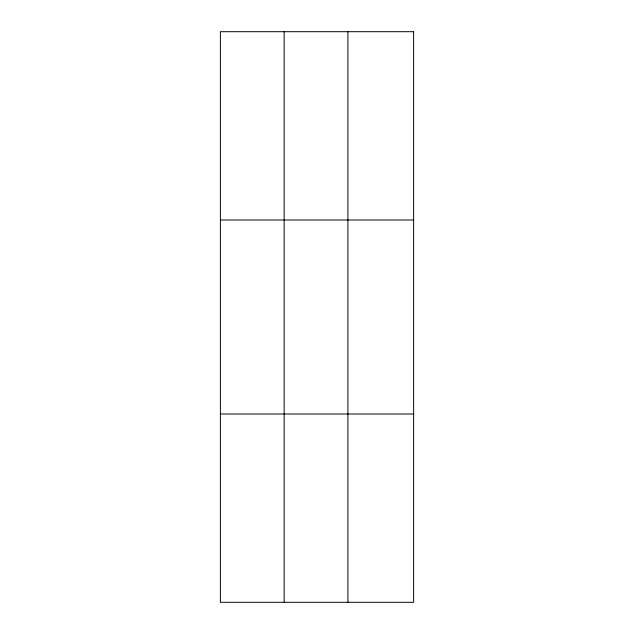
<?xml version="1.0" encoding="UTF-8"?>
<svg xmlns="http://www.w3.org/2000/svg" width="634" height="634" viewBox="0 0 634 634"><rect width="100%" height="100%" fill="white"/><g stroke="black" fill="none" stroke-linecap="round" stroke-linejoin="round"><path stroke-width="0.95" d="M284.151 31.7L284.151 602.3M347.915 31.7L347.915 602.3M220.386 219.998L413.614 219.998M220.386 414.002L413.614 414.002M413.614 31.7L413.614 602.3L220.386 602.3L220.386 31.7L413.614 31.7"/></g></svg>
